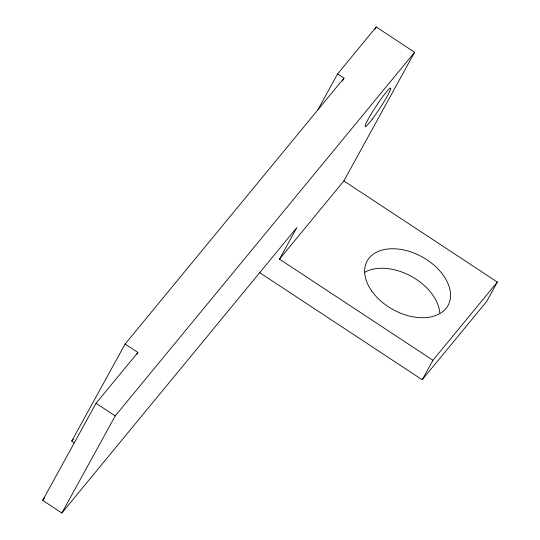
<?xml version="1.0" encoding="UTF-8"?>
<svg xmlns="http://www.w3.org/2000/svg" width="540" height="540" viewBox="0 0 540 540"><rect width="100%" height="100%" fill="white"/><g stroke="black" fill="none" stroke-linecap="round" stroke-linejoin="round"><path stroke-width="0.81" d="M74.426 442.874L71.732 441.106L125.098 344.034L344 78.138L337.608 73.926L317.945 109.688M279.484 259.153L343.865 180.947L497.327 282.049L432.945 360.254L279.484 259.153L296.851 227.556L61.857 513L42.674 500.364L96.039 403.292L137.889 352.458L125.098 344.034M136.674 354.665L137.889 352.458M61.857 513L115.222 415.928L414.599 52.279L376.238 27L337.608 73.926M342.394 81.054L344 78.138M375.03 29.194L376.238 27M343.865 180.947L414.599 52.279M259.268 272.39L422.226 379.748L432.945 360.254M497.327 282.049L486.614 301.543L422.226 379.748M71.732 441.106L73.339 439.155M42.674 500.364L44.793 497.786M96.039 403.292L115.222 415.928M364.811 272.248A46.143 30.091 28.8 0 1 411.014 276.17A46.143 30.091 28.8 0 1 439.756 312.89M372.276 119.104A23.072 2.133 -56.6 0 0 390.704 88.202A23.072 2.133 -56.6 0 0 370.771 114.696A23.072 2.133 -56.6 0 0 372.276 119.104M371.675 290.918A46.143 30.091 28.8 0 0 445.952 308.516A46.143 30.091 28.8 0 0 405.135 250.283A46.143 30.091 28.8 0 0 371.675 290.918"/></g></svg>
